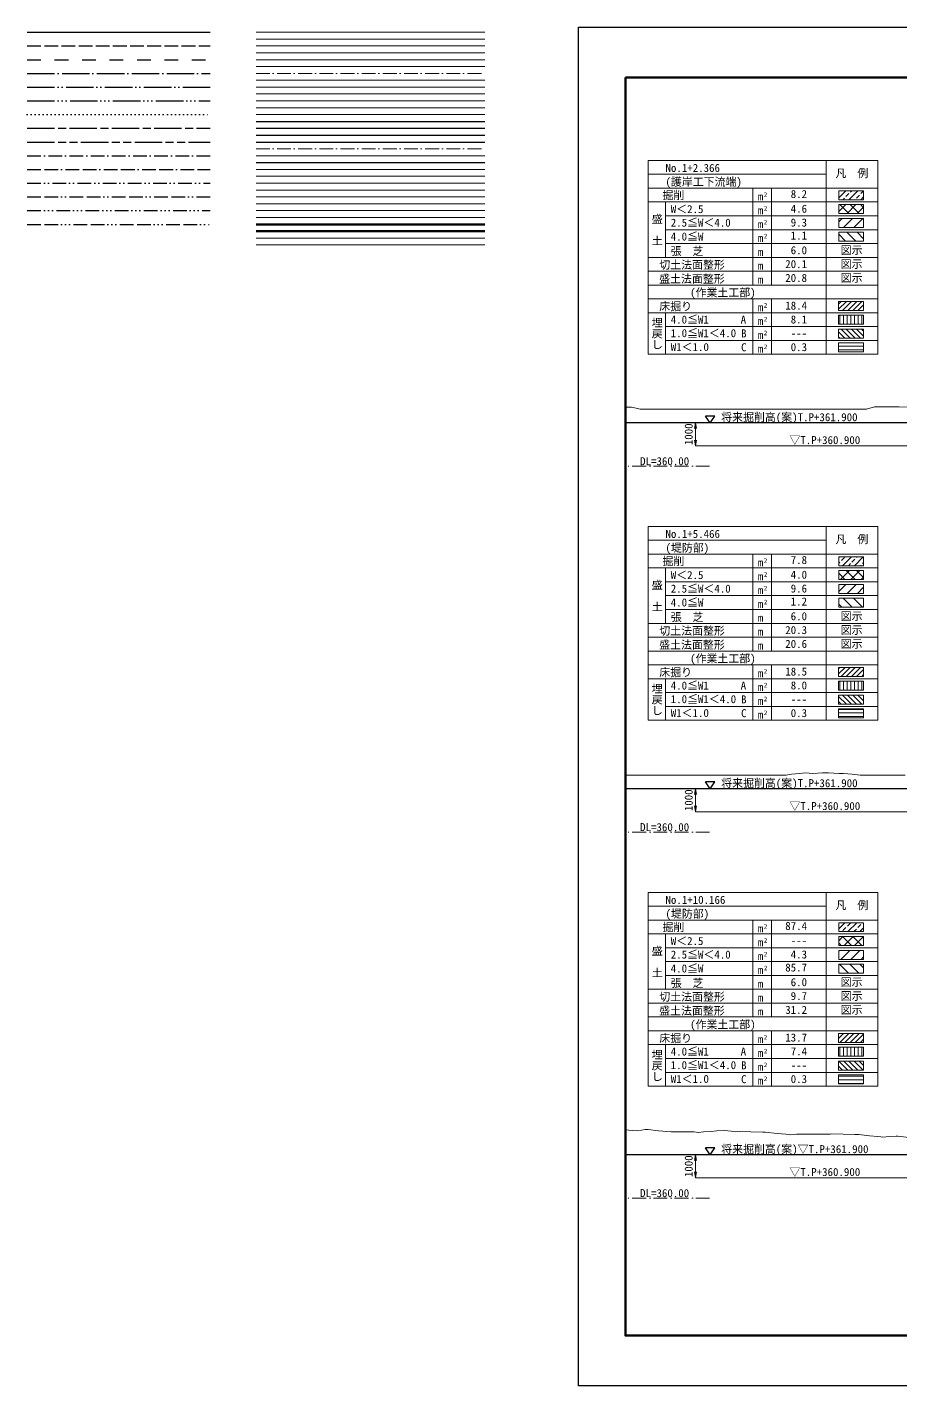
# Model space of a CAD drawing. Header units: millimetres. Extents: x -23295 to 84900, y -241468 to 58400.
# Drawn here: x -23295 to 14885, y -1000 to 58400 of the extents above; entities that cross this region are included whole.
import ezdxf
from ezdxf.enums import TextEntityAlignment as Align

# ---------------------------------------------------------------- set-up
doc = ezdxf.new("R2010")
doc.units = ezdxf.units.MM
doc.header["$LTSCALE"] = 100
doc.header["$PDSIZE"] = 300
for name, pattern in [('SXF_一点二短鎖線', [16.75, 6, -1.5, 6, -1.5, 0.25, -1.5]), ('SXF_一点短鎖線', [9.25, 6, -1.5, 0.25, -1.5]), ('SXF_一点鎖線', [18.5, 12, -1.5, 3.5, -1.5]), ('SXF_一点長鎖線', [15.25, 12, -1.5, 0.25, -1.5]), ('SXF_三点二短鎖線', [20.25, 6, -1.5, 6, -1.5, 0.25, -1.5, 0.25, -1.5, 0.25, -1.5]), ('SXF_三点短鎖線', [12.75, 6, -1.5, 0.25, -1.5, 0.25, -1.5, 0.25, -1.5]), ('SXF_三点長鎖線', [18.75, 12, -1.5, 0.25, -1.5, 0.25, -1.5, 0.25, -1.5]), ('SXF_二点二短鎖線', [18.5, 6, -1.5, 6, -1.5, 0.25, -1.5, 0.25, -1.5]), ('SXF_二点短鎖線', [11, 6, -1.5, 0.25, -1.5, 0.25, -1.5]), ('SXF_二点鎖線', [23.5, 12, -1.5, 3.5, -1.5, 3.5, -1.5]), ('SXF_二点長鎖線', [17, 12, -1.5, 0.25, -1.5, 0.25, -1.5]), ('SXF_点線', [1.75, 0.25, -1.5]), ('SXF_破線', [7.5, 6, -1.5]), ('SXF_跳び破線', [12, 6, -6])]:
    doc.linetypes.add(name, pattern=pattern)
doc.layers.get('Defpoints').update_dxf_attribs({"color": 191})
for name, color, linetype, lineweight in [('D-BGD', 7, 'Continuous', 13), ('D-BGD-BRG', 7, 'Continuous', 13), ('D-BGD-CRST', 7, 'Continuous', 13), ('D-BGD-ETRL', 7, 'Continuous', 13), ('D-BGD-HTXT', 7, 'Continuous', 13), ('D-BGD-TXT', 7, 'Continuous', 13), ('D-BMK', 2, 'SXF_一点短鎖線', 13), ('D-BMK-HTXT', 7, 'Continuous', 13), ('D-BMK-TXT', 7, 'Continuous', 13), ('D-BYP', 7, 'Continuous', 13), ('D-BYP-DIM', 7, 'Continuous', 13), ('D-BYP-HTXT', 7, 'Continuous', 13), ('D-BYP-STR1', 2, 'Continuous', 13), ('D-BYP-STR2', 6, 'Continuous', 25), ('D-BYP-STR3', 3, 'Continuous', 25), ('D-BYP-STR4', 6, 'Continuous', 25), ('D-BYP-STR6', 2, 'SXF_一点短鎖線', 13), ('D-BYP-STR7', 2, 'Continuous', 13), ('D-BYP-STR8', 150, 'Continuous', 25), ('D-BYP-STR9', 30, 'Continuous', 13), ('D-BYP-TXT', 7, 'Continuous', 13), ('D-DOC', 7, 'Continuous', 13), ('D-MTR-LINE', 7, 'Continuous', 13), ('D-MTR-TXT', 7, 'Continuous', 13), ('D-ORD', 7, 'Continuous', 13), ('D-STR', 1, 'Continuous', 13), ('D-STR-DIM', 7, 'Continuous', 13), ('D-STR-HTXT', 7, 'Continuous', 13), ('D-STR-STRA', 6, 'Continuous', 25), ('D-STR-TXT', 7, 'Continuous', 13), ('D-TTL', 2, 'Continuous', 140), ('D-TTL-FRAM', 2, 'Continuous', 50), ('D-TTL-LINE', 7, 'Continuous', 13), ('D-TTL-TXT', 7, 'Continuous', 13), ('切土法面整形', 4, 'Continuous', 13), ('埋A', 6, 'Continuous', 13), ('埋B', 6, 'Continuous', 13), ('埋C', 6, 'Continuous', 13), ('床堀', 3, 'Continuous', 13), ('張芝', 3, 'Continuous', 13), ('掘削', 4, 'Continuous', 13), ('盛土(2.5≦W＜4.0)', 5, 'Continuous', 13), ('盛土(4.0≦W)', 5, 'Continuous', 13), ('盛土(W＜2.5)', 5, 'Continuous', 13), ('盛土法面整形', 1, 'Continuous', 13)]:
    doc.layers.add(name, color=color, linetype=linetype, lineweight=lineweight)
doc.layers.add('D-BYP-STR5', color=7, linetype='Continuous', lineweight=25, true_color=0xc00080)
doc.styles.add('@ＭＳ ゴシック', font='@MS Gothic.ttf')
doc.styles.add('MS ゴシック', font='MS Gothic.ttf')
doc.styles.add('ＭＳ ゴシック', font='MS Gothic.ttf')
doc.dimstyles.new('DIM-100-F', dxfattribs={"dimscale": 100, "dimtxt": 3.5, "dimasz": 2.5, "dimexe": 0, "dimexo": 2, "dimgap": 0.8, "dimtad": 1, "dimdec": 0, "dimzin": 0, "dimdsep": 46, "dimtxsty": 'MS ゴシック', "dimblk": 'OPEN', "dimcen": 0.1, "dimclrd": 256, "dimclre": 256, "dimclrt": 256, "dimaunit": 1, "dimadec": 4, "dimazin": 0, "dimtfac": 1, "dimtdec": 0, "dimtmove": 2, "dimatfit": 3, "dimldrblk": 'OPEN', "dimfxl": 1, "dimtolj": 1, "dimtzin": 0, "dimlwd": -1, "dimlwe": -1, "dimarcsym": 0})

# ---------------------------------------------------------------- blocks, each defined once
blk = doc.blocks.new('_Open')
at = {"color": 0, "linetype": 'ByBlock', "lineweight": -2}
for p, q in [((-1, 0.17), (0, 0)), ((-1, -0.17), (0, 0)), ((0, 0), (-1, 0))]:
    blk.add_line(p, q, dxfattribs=at)
blk = doc.blocks.new('*D139')
at = {"layer": 'D-STR-DIM', "ltscale": 0.01, "transparency": 16777216}
for p, q in [((16495, 41100), (5911, 41100)), ((5911, 40350), (5911, 40850)), ((18595, 40100), (5911, 40100))]:
    blk.add_line(p, q, dxfattribs=at)
at = {"layer": 'Defpoints', "color": 0, "ltscale": 0.01, "transparency": 16777216}
for p in [(5911, 41100), (16695, 41100), (18795, 40100)]:
    blk.add_point(p, dxfattribs=at)
at = {"layer": 'D-STR-DIM', "ltscale": 0.01, "transparency": 16777216, "xscale": 250, "yscale": 250, "zscale": 250}
for p, rotation in [((5911, 41100), 90), ((5911, 40100), 270)]:
    blk.add_blockref('_Open', p, dxfattribs=dict(at, rotation=rotation))
at = {"layer": 'D-STR-DIM', "ltscale": 0.01, "transparency": 16777216, "insert": (5616, 40600), "char_height": 350, "attachment_point": 5, "rotation": 90, "style": 'MS ゴシック'}
blk.add_mtext('\\A1;1000', dxfattribs=at)
blk = doc.blocks.new('数量表')
at = {"layer": '埋A'}
h = blk.add_hatch(dxfattribs=at)
h.set_pattern_fill('ANSI31', color=256, scale=50, angle=45)
h.paths.add_polyline_path([(8319, -6769), (9409, -6769), (9409, -7161), (8319, -7161)])
at = {"layer": '埋B'}
h = blk.add_hatch(dxfattribs=at)
h.set_pattern_fill('ANSI31', color=256, scale=50, angle=90)
h.paths.add_polyline_path([(8319, -7374), (9409, -7374), (9409, -7767), (8319, -7767)])
at = {"layer": '埋C'}
h = blk.add_hatch(dxfattribs=at)
h.set_pattern_fill('ANSI31', color=256, scale=50, angle=135)
h.paths.add_polyline_path([(8319, -7979), (9409, -7979), (9409, -8372), (8319, -8372)])
at = {"layer": '床堀'}
h = blk.add_hatch(dxfattribs=at)
h.set_pattern_fill('ANSI31', color=256, scale=50)
h.paths.add_polyline_path([(8319, -6164), (9409, -6164), (9409, -6556), (8319, -6556)])
at = {"layer": '掘削'}
h = blk.add_hatch(dxfattribs=at)
h.set_pattern_fill('ANSI33', color=256, scale=100)
h.set_pattern_definition([(44.998363, (-420407.26, 1166788.6), (-261.92414, 261.90917), []), (44.998363, (-420145.34, 1166788.6), (-261.92414, 261.90917), [185.20304, -92.60152])])
h.paths.add_polyline_path([(8320, -1323), (9410, -1323), (9410, -1715), (8320, -1715)])
at = {"layer": '盛土(2.5≦W＜4.0)'}
h = blk.add_hatch(dxfattribs=at)
h.set_pattern_fill('ANSI31', color=256, scale=100)
h.paths.add_polyline_path([(8320, -2533), (9410, -2533), (9410, -2926), (8320, -2926)])
at = {"layer": '盛土(4.0≦W)'}
h = blk.add_hatch(dxfattribs=at)
h.set_pattern_fill('ANSI31', color=256, scale=100, angle=90)
h.paths.add_polyline_path([(8320, -3138), (9410, -3138), (9410, -3531), (8320, -3531)])
at = {"layer": '盛土(W＜2.5)'}
h = blk.add_hatch(dxfattribs=at)
h.set_pattern_fill('ANSI37', color=256, scale=100)
h.paths.add_polyline_path([(8320, -1928), (9410, -1928), (9410, -2320), (8320, -2320)])
at = {"layer": 'D-MTR-LINE'}
for p, q in [((0, 0), (7770, 0)), ((0, 0), (7770, 0)), ((0, -7867), (0, 0)), ((7770, -8472), (7770, 0)), ((10035, 0), (7770, 0)), ((10035, 0), (10035, -7867)), ((0, -605), (7770, -605)), ((0, -1210), (7770, -1210)), ((4565, -5446), (4565, -1210)), ((4565, -5446), (4565, -1210)), ((5379, -5446), (5379, -1210)), ((10035, -1210), (7770, -1210)), ((0, -1815), (7770, -1815)), ((10035, -1815), (7770, -1815)), ((750, -2420), (7770, -2420)), ((10035, -2420), (7770, -2420)), ((750, -3026), (7770, -3026)), ((10035, -3026), (7770, -3026)), ((750, -3631), (7770, -3631)), ((10035, -3631), (7770, -3631)), ((0, -4236), (7770, -4236)), ((10035, -4236), (7770, -4236)), ((0, -4841), (7770, -4841)), ((10035, -4841), (7770, -4841)), ((0, -5446), (7770, -5446)), ((10035, -5446), (7770, -5446)), ((0, -6051), (7770, -6051)), ((4565, -6656), (4565, -6051)), ((4565, -7867), (4565, -6051)), ((4565, -8472), (4565, -6051)), ((5379, -6656), (5379, -6051)), ((5379, -7867), (5379, -6051)), ((5379, -8472), (5379, -6051)), ((10035, -6051), (7770, -6051)), ((0, -6656), (7770, -6656)), ((10035, -6656), (7770, -6656)), ((750, -7261), (7769, -7261)), ((10035, -7261), (7770, -7261)), ((750, -7867), (7769, -7867)), ((10035, -7867), (7770, -7867)), ((0, -8472), (7769, -8472))]:
    blk.add_line(p, q, dxfattribs=at)
at = {"layer": 'D-MTR-LINE', "flags": 128}
for points in [[(10035, -6051), (10035, -8472)], [(10035, -7261), (7769, -7261)], [(10035, -7867), (7769, -7867)], [(10035, -8472), (7769, -8472)]]:
    blk.add_lwpolyline(points, dxfattribs=at)
at = {"layer": 'D-MTR-TXT', "ltscale": 0.01}
for p, q in [((750, -4236), (750, -1815)), ((0, -8472), (0, -6051)), ((750, -8472), (750, -6656))]:
    blk.add_line(p, q, dxfattribs=at)
at = {"layer": '埋A'}
blk.add_lwpolyline([(8319, -6769), (9409, -6769), (9409, -7161), (8319, -7161)], close=True, dxfattribs=at)
at = {"layer": '埋B'}
blk.add_lwpolyline([(8319, -7374), (9409, -7374), (9409, -7767), (8319, -7767)], close=True, dxfattribs=at)
at = {"layer": '埋C'}
blk.add_lwpolyline([(8319, -7979), (9409, -7979), (9409, -8372), (8319, -8372)], close=True, dxfattribs=at)
at = {"layer": '床堀'}
blk.add_lwpolyline([(8319, -6164), (9409, -6164), (9409, -6556), (8319, -6556)], close=True, dxfattribs=at)
at = {"layer": '掘削'}
for p, q in [((8320, -1323), (9410, -1323)), ((8320, -1715), (8320, -1323)), ((9410, -1715), (8320, -1715)), ((9410, -1323), (9410, -1715))]:
    blk.add_line(p, q, dxfattribs=at)
at = {"layer": '盛土(2.5≦W＜4.0)'}
for p, q in [((8320, -2533), (9410, -2533)), ((8320, -2926), (8320, -2533)), ((9410, -2926), (8320, -2926)), ((9410, -2533), (9410, -2926))]:
    blk.add_line(p, q, dxfattribs=at)
at = {"layer": '盛土(4.0≦W)'}
for p, q in [((8320, -3138), (9410, -3138)), ((8320, -3531), (8320, -3138)), ((9410, -3531), (8320, -3531)), ((9410, -3138), (9410, -3531))]:
    blk.add_line(p, q, dxfattribs=at)
at = {"layer": '盛土(W＜2.5)'}
for p, q in [((8320, -1928), (9410, -1928)), ((8320, -2320), (8320, -1928)), ((9410, -2320), (8320, -2320)), ((9410, -1928), (9410, -2320))]:
    blk.add_line(p, q, dxfattribs=at)
at = {"layer": 'D-MTR-TXT', "ltscale": 0.01, "style": 'ＭＳ ゴシック'}
for s, height, p in [('凡\u3000例', 350, (8182, -737)), ('掘削', 350, (618, -1695)), (' m', 350, (4546, -1749)), ('2', 200, (5046, -1588)), (' W＜2.5', 350, (742, -2300)), (' m', 350, (4546, -2354)), ('2', 200, (5046, -2193)), (' 2.5≦W＜4.0', 350, (742, -2893)), (' m', 350, (4546, -2959)), ('2', 200, (5046, -2798)), (' 4.0≦W', 350, (742, -3500)), (' m', 350, (4546, -3564)), ('2', 200, (5046, -3403)), (' 張  芝', 350, (742, -4138)), (' m', 350, (4546, -4170)), ('\u3000切土法面整形', 350, (3, -4737)), (' m', 350, (4546, -4775)), ('\u3000盛土法面整形', 350, (-3, -5350)), (' m', 350, (4546, -5380)), ('(作業土工部)', 350, (1828, -5949)), ('\u3000床掘り', 350, (3, -6552)), (' m', 350, (4546, -6590)), ('2', 200, (5046, -6429)), (' 4.0≦W1', 350, (742, -7131)), ('A', 350, (4037, -7131)), (' m', 350, (4546, -7195)), ('2', 200, (5046, -7034)), (' 1.0≦W1＜4.0', 350, (742, -7725)), ('B', 350, (4055, -7736)), (' m', 350, (4546, -7800)), ('2', 200, (5046, -7639)), (' W1＜1.0', 350, (742, -8331)), ('C', 350, (4055, -8341)), (' m', 350, (4546, -8405)), ('2', 200, (5046, -8244))]:
    blk.add_text(s, height=height, dxfattribs=at).set_placement(p)
at = {"layer": 'D-MTR-TXT', "ltscale": 0.01, "style": '@ＭＳ ゴシック'}
for s, p in [('盛  土', (379, -3026)), ('埋戻し', (379, -7564))]:
    blk.add_text(s, height=350, rotation=270, dxfattribs=at).set_placement(p, align=Align.MIDDLE_CENTER)
at = {"layer": '切土法面整形', "ltscale": 0.01, "style": 'ＭＳ ゴシック'}
blk.add_text('図示', height=350, dxfattribs=at).set_placement((9363, -4704), align=Align.RIGHT)
at = {"layer": '張芝', "ltscale": 0.01, "style": 'ＭＳ ゴシック'}
blk.add_text('図示', height=350, dxfattribs=at).set_placement((9363, -4099), align=Align.RIGHT)
at = {"layer": '盛土法面整形', "ltscale": 0.01, "style": 'ＭＳ ゴシック'}
blk.add_text('図示', height=350, dxfattribs=at).set_placement((9363, -5309), align=Align.RIGHT)
blk = doc.blocks.new('*D31')
at = {"layer": 'D-STR-DIM', "ltscale": 0.01, "transparency": 16777216}
for p, q in [((18595, 9100), (5911, 9100)), ((5911, 8350), (5911, 8850)), ((18595, 8100), (5911, 8100))]:
    blk.add_line(p, q, dxfattribs=at)
at = {"layer": 'Defpoints', "color": 0, "ltscale": 0.01, "transparency": 16777216}
for p in [(5911, 9100), (18795, 9100), (18795, 8100)]:
    blk.add_point(p, dxfattribs=at)
at = {"layer": 'D-STR-DIM', "ltscale": 0.01, "transparency": 16777216, "xscale": 250, "yscale": 250, "zscale": 250}
for p, rotation in [((5911, 9100), 90), ((5911, 8100), 270)]:
    blk.add_blockref('_Open', p, dxfattribs=dict(at, rotation=rotation))
at = {"layer": 'D-STR-DIM', "ltscale": 0.01, "transparency": 16777216, "insert": (5616, 8600), "char_height": 350, "attachment_point": 5, "rotation": 90, "style": 'MS ゴシック'}
blk.add_mtext('\\A1;1000', dxfattribs=at)
blk = doc.blocks.new('*D108')
at = {"layer": 'D-STR-DIM', "ltscale": 0.01, "transparency": 16777216}
for p, q in [((16495, 25100), (5911, 25100)), ((5911, 24350), (5911, 24850)), ((18595, 24100), (5911, 24100))]:
    blk.add_line(p, q, dxfattribs=at)
at = {"layer": 'Defpoints', "color": 0, "ltscale": 0.01, "transparency": 16777216}
for p in [(5911, 25100), (16695, 25100), (18795, 24100)]:
    blk.add_point(p, dxfattribs=at)
at = {"layer": 'D-STR-DIM', "ltscale": 0.01, "transparency": 16777216, "xscale": 250, "yscale": 250, "zscale": 250}
for p, rotation in [((5911, 25100), 90), ((5911, 24100), 270)]:
    blk.add_blockref('_Open', p, dxfattribs=dict(at, rotation=rotation))
at = {"layer": 'D-STR-DIM', "ltscale": 0.01, "transparency": 16777216, "insert": (5616, 24600), "char_height": 350, "attachment_point": 5, "rotation": 90, "style": 'MS ゴシック'}
blk.add_mtext('\\A1;1000', dxfattribs=at)

msp = doc.modelspace()

# ---------------------------------------------------------------- linework, layer by layer
at = {"layer": 'D-BGD'}
msp.add_line((-13294.8, 58179.1), (-3294.8, 58179.1), dxfattribs=at)
at = {"layer": 'D-BGD', "linetype": 'Continuous', "lineweight": 13}
for points in [[(15207.1, 41785.3), (14808.3, 41800), (14545.6, 41800), (14474.7, 41800), (14351.4, 41800), (13968.9, 41800), (13742.3, 41800), (13392.2, 41704.4), (13348.1, 41700), (13009.9, 41700), (12815.5, 41700), (12344.7, 41700), (12277.4, 41700), (12238.8, 41700), (12095.5, 41700), (11662, 41700), (11545, 41700), (11085.3, 41700), (10812.6, 41700), (10338.1, 41700), (10149.1, 41700), (9931.9, 41700), (9714, 41700), (9355.2, 41700), (9334.8, 41700), (8981.5, 41700), (8778.5, 41700), (8331.5, 41700), (8249.1, 41700), (8201.7, 41700), (8026.3, 41700), (7625, 41700), (7516.7, 41700), (7328.2, 41700), (7150.5, 41700), (7048.3, 41700), (6669.9, 41700), (6418, 41700), (6324.9, 41700), (5685.6, 41700), (5321.6, 41700), (5319.4, 41700), (5318.2, 41700), (5313.6, 41700), (4741.4, 41700), (4587, 41700), (4318.2, 41700), (4164.7, 41700), (3854.5, 41700), (3588, 41700), (3488.3, 41700), (3314.9, 41747.3), (3122.1, 41780.8), (3011.3, 41784.9), (2850, 41790.8)], [(15070.6, 25700), (14727.9, 25700), (14579.3, 25700), (14493.9, 25700), (14177.5, 25700), (13917.1, 25700), (13846.8, 25700), (13724.5, 25700), (13114.4, 25700), (12763.7, 25747.9), (12376.2, 25767.2), (12187, 25776.6), (11717.9, 25800), (11610.3, 25800), (11464.7, 25800), (11033.6, 25768.2), (10714.6, 25800), (10456.8, 25774.3), (10108.4, 25739.6), (9880.1, 25700), (9818.5, 25700), (9711.3, 25700), (9452.3, 25700), (9303.4, 25700), (8752, 25700), (8726.7, 25700), (8708, 25700), (8353.6, 25700), (8150, 25700), (7704.7, 25700), (7621.2, 25700), (7573.3, 25700), (7395.6, 25700), (6996.5, 25700), (6701.4, 25700), (6522.6, 25700), (6419.8, 25700), (6156.4, 25700), (5843.1, 25700), (5790.2, 25700), (5698.1, 25700), (5423.9, 25700), (5266.4, 25700), (5057.7, 25700), (4689.7, 25700), (4325.3, 25700), (4112.9, 25700), (3959.1, 25700), (3691.4, 25700), (3592.9, 25700), (3536.2, 25700), (3326.4, 25700), (2959.5, 25700), (2860.5, 25700), (2850, 25700)], [(15252.6, 9862.5), (14877.9, 9899.9), (14749.6, 9912.7), (14675.8, 9920), (14383.4, 9898.5), (14099.1, 9877.5), (14017.2, 9885.7), (13874.5, 9899.9), (13522.4, 9935), (13046.4, 9982.4), (12945.7, 9992.5), (12871.2, 9987), (12369, 10000), (11867.9, 10013), (11792.3, 10007.4), (11690, 9999.9), (11215.5, 9999.9), (10864.6, 9999.9), (10638.8, 9999.9), (10333.6, 9999.9), (10062.1, 9979.9), (9861.3, 9999.9), (9485.4, 10037.3), (8977.2, 10088), (8908.7, 10094.8), (8858, 10091.1), (8332, 10104.7), (7854.7, 10117.1), (7755.2, 10109.8), (7620.8, 10123.2), (7178.5, 10167.3), (6851.4, 10143.2), (6601.8, 10124.8), (6264.4, 10099.9), (6025.1, 10082.2), (5848, 10099.9), (5448.4, 10099.9), (4908.1, 10099.9), (4871.7, 10099.9), (4844.7, 10099.9), (4294.9, 10154.7), (3841.4, 10199.9), (3718.2, 10199.9), (3397, 10144.2), (3141.5, 10169.6), (2850, 10198.7)]]:
    msp.add_lwpolyline(points, dxfattribs=at)
at = {"layer": 'D-BGD-BRG'}
msp.add_line((-13294.8, 57879.1), (-3294.8, 57879.1), dxfattribs=at)
at = {"layer": 'D-BGD-CRST'}
msp.add_line((-13294.8, 57579.1), (-3294.8, 57579.1), dxfattribs=at)
at = {"layer": 'D-BGD-ETRL'}
msp.add_line((-13294.8, 57279.1), (-3294.8, 57279.1), dxfattribs=at)
at = {"layer": 'D-BGD-HTXT'}
msp.add_line((-13294.8, 56979.1), (-3294.8, 56979.1), dxfattribs=at)
at = {"layer": 'D-BGD-TXT'}
msp.add_line((-13294.8, 56679.1), (-3294.8, 56679.1), dxfattribs=at)
at = {"layer": 'D-BMK'}
msp.add_line((-13294.8, 56379.1), (-3294.8, 56379.1), dxfattribs=at)
at = {"layer": 'D-BMK', "linetype": 'SXF_一点短鎖線'}
for p, q in [((6526.9, 39200.1), (2850, 39200.1)), ((6526.9, 23200.1), (2850, 23200.1)), ((6526.9, 7200), (2850, 7200))]:
    msp.add_line(p, q, dxfattribs=at)
at = {"layer": 'D-BMK-HTXT'}
msp.add_line((-13294.8, 56079.1), (-3294.8, 56079.1), dxfattribs=at)
at = {"layer": 'D-BMK-TXT'}
msp.add_line((-13294.8, 55779.1), (-3294.8, 55779.1), dxfattribs=at)
at = {"layer": 'D-BYP'}
msp.add_line((-13294.8, 55479.1), (-3294.8, 55479.1), dxfattribs=at)
at = {"layer": 'D-BYP-DIM'}
msp.add_line((-13294.8, 55179.1), (-3294.8, 55179.1), dxfattribs=at)
at = {"layer": 'D-BYP-HTXT'}
msp.add_line((-13294.8, 54879.1), (-3294.8, 54879.1), dxfattribs=at)
at = {"layer": 'D-BYP-STR1'}
msp.add_line((-13294.8, 54579.1), (-3294.8, 54579.1), dxfattribs=at)
at = {"layer": 'D-BYP-STR2'}
msp.add_line((-13294.8, 54279.1), (-3294.8, 54279.1), dxfattribs=at)
at = {"layer": 'D-BYP-STR3'}
msp.add_line((-13294.8, 53979.1), (-3294.8, 53979.1), dxfattribs=at)
at = {"layer": 'D-BYP-STR4'}
msp.add_line((-13294.8, 53679.1), (-3294.8, 53679.1), dxfattribs=at)
at = {"layer": 'D-BYP-STR5'}
msp.add_line((-13294.8, 53379.1), (-3294.8, 53379.1), dxfattribs=at)
at = {"layer": 'D-BYP-STR6'}
msp.add_line((-13294.8, 53079.1), (-3294.8, 53079.1), dxfattribs=at)
at = {"layer": 'D-BYP-STR7'}
msp.add_line((-13294.8, 52779.1), (-3294.8, 52779.1), dxfattribs=at)
at = {"layer": 'D-BYP-STR8'}
msp.add_line((-13294.8, 52479.1), (-3294.8, 52479.1), dxfattribs=at)
at = {"layer": 'D-BYP-STR9'}
msp.add_line((-13294.8, 52179.1), (-3294.8, 52179.1), dxfattribs=at)
at = {"layer": 'D-BYP-TXT'}
msp.add_line((-13294.8, 51879.1), (-3294.8, 51879.1), dxfattribs=at)
at = {"layer": 'D-DOC'}
msp.add_line((-13294.8, 51579.1), (-3294.8, 51579.1), dxfattribs=at)
at = {"layer": 'D-ORD'}
msp.add_line((-13294.8, 51279.1), (-3294.8, 51279.1), dxfattribs=at)
at = {"layer": 'D-STR'}
msp.add_line((-13294.8, 50979.1), (-3294.8, 50979.1), dxfattribs=at)
at = {"layer": 'D-STR-DIM'}
msp.add_line((-13294.8, 50679.1), (-3294.8, 50679.1), dxfattribs=at)
at = {"layer": 'D-STR-HTXT'}
msp.add_line((-13294.8, 50379.1), (-3294.8, 50379.1), dxfattribs=at)
at = {"layer": 'D-STR-HTXT', "lineweight": -2}
for p, q in [((6752.5, 41400.1), (6352.5, 41400.1)), ((6552.5, 41100.1), (6352.5, 41400.1)), ((6552.5, 41100.1), (6752.5, 41400.1)), ((6752.5, 25400.1), (6352.5, 25400.1)), ((6552.5, 25100.1), (6352.5, 25400.1)), ((6552.5, 25100.1), (6752.5, 25400.1)), ((6752.5, 9400), (6352.5, 9400)), ((6552.5, 9100), (6352.5, 9400)), ((6552.5, 9100), (6752.5, 9400))]:
    msp.add_line(p, q, dxfattribs=at)
at = {"layer": 'D-STR-STRA'}
for p, q in [((22694.6, 41100.1), (2850, 41100.1)), ((22694.6, 25100.1), (2850, 25100.1)), ((22694.6, 9100), (2850, 9100))]:
    msp.add_line(p, q, dxfattribs=at)
at = {"layer": 'D-STR-TXT'}
msp.add_line((-13294.8, 50079.1), (-3294.8, 50079.1), dxfattribs=at)
at = {"layer": 'D-TTL'}
msp.add_line((-13294.8, 49779.1), (-3294.8, 49779.1), dxfattribs=at)
msp.add_lwpolyline([(2850, 56200), (2850, 1200), (82850, 1200), (82850, 56200)], close=True, dxfattribs=at)
at = {"layer": 'D-TTL-FRAM'}
msp.add_line((-13294.8, 49479.1), (-3294.8, 49479.1), dxfattribs=at)
at = {"layer": 'D-TTL-LINE'}
msp.add_line((-13294.8, 49179.1), (-3294.8, 49179.1), dxfattribs=at)
at = {"layer": 'D-TTL-TXT'}
msp.add_line((-13294.8, 48879.1), (-3294.8, 48879.1), dxfattribs=at)
at = {"layer": 'Defpoints', "color": 1, "linetype": 'Continuous'}
msp.add_line((-23294.8, 58179.1), (-15294.8, 58179.1), dxfattribs=at)
at = {"layer": 'Defpoints', "color": 2, "linetype": 'SXF_破線'}
msp.add_line((-23294.8, 57579.1), (-15294.8, 57579.1), dxfattribs=at)
at = {"layer": 'Defpoints', "color": 3, "linetype": 'SXF_跳び破線'}
msp.add_line((-23294.8, 56979.1), (-15294.8, 56979.1), dxfattribs=at)
at = {"layer": 'Defpoints', "color": 4, "linetype": 'SXF_一点長鎖線'}
msp.add_line((-23294.8, 56379.1), (-15294.8, 56379.1), dxfattribs=at)
at = {"layer": 'Defpoints', "color": 5, "linetype": 'SXF_二点長鎖線'}
msp.add_line((-23294.8, 55779.1), (-15294.8, 55779.1), dxfattribs=at)
at = {"layer": 'Defpoints', "color": 6, "linetype": 'SXF_三点長鎖線'}
msp.add_line((-23294.8, 55179.1), (-15294.8, 55179.1), dxfattribs=at)
at = {"layer": 'Defpoints', "color": 7, "linetype": 'SXF_点線'}
msp.add_line((-23294.8, 54579.1), (-15294.8, 54579.1), dxfattribs=at)
at = {"layer": 'Defpoints', "color": 222, "linetype": 'SXF_一点鎖線', "true_color": 0xc00080}
msp.add_line((-23294.8, 53979.1), (-15294.8, 53979.1), dxfattribs=at)
at = {"layer": 'Defpoints', "color": 23, "linetype": 'SXF_二点鎖線', "true_color": 0xc08040}
msp.add_line((-23294.8, 53379.1), (-15294.8, 53379.1), dxfattribs=at)
at = {"layer": 'Defpoints', "color": 30, "linetype": 'SXF_一点短鎖線'}
msp.add_line((-23294.8, 52779.1), (-15294.8, 52779.1), dxfattribs=at)
at = {"layer": 'Defpoints', "color": 83, "linetype": 'SXF_一点二短鎖線', "true_color": 0x80c080}
msp.add_line((-23294.8, 52179.1), (-15294.8, 52179.1), dxfattribs=at)
at = {"layer": 'Defpoints', "color": 150, "linetype": 'SXF_二点短鎖線'}
msp.add_line((-23294.8, 51579.1), (-15294.8, 51579.1), dxfattribs=at)
at = {"layer": 'Defpoints', "color": 171, "linetype": 'SXF_二点二短鎖線', "true_color": 0x8040ff}
msp.add_line((-23294.8, 50979.1), (-15294.8, 50979.1), dxfattribs=at)
at = {"layer": 'Defpoints', "color": 9, "linetype": 'SXF_三点短鎖線'}
msp.add_line((-23294.8, 50379.1), (-15294.8, 50379.1), dxfattribs=at)
at = {"layer": 'Defpoints', "color": 8, "linetype": 'SXF_三点二短鎖線'}
msp.add_line((-23294.8, 49779.1), (-15294.8, 49779.1), dxfattribs=at)
at = {"layer": 'Defpoints', "color": 1}
msp.add_lwpolyline([(84900, -1000), (800, -1000), (800, 58400), (84900, 58400)], close=True, dxfattribs=at)

# ---------------------------------------------------------------- block references
at = {"layer": 'D-MTR-LINE'}
for p in [(3850, 52571.8), (3850, 36571.8), (3850, 20571.7)]:
    msp.add_blockref('数量表', p, dxfattribs=at)

# ---------------------------------------------------------------- texts
at = {"layer": 'D-MTR-TXT', "ltscale": 0.01, "style": 'ＭＳ ゴシック'}
for s, p in [('No.1+2.366', (4600.8, 52070.9)), ('(護岸工下流端)', (4600.8, 51464.1)), ('No.1+5.466', (4600.8, 36070.9)), ('(堤防部)', (4600.8, 35464.1)), ('No.1+10.166', (4600.8, 20070.8)), ('(堤防部)', (4600.8, 19464))]:
    msp.add_text(s, height=350, dxfattribs=at).set_placement(p)
for s, p in [('8.2', (10787.4, 50930)), ('4.6', (10787.4, 50288.4)), ('9.3', (10787.4, 49683.3)), ('1.1', (10787.4, 49114.7)), ('6.0', (10787.4, 48473)), ('20.1', (10787.4, 47867.9)), ('20.8', (10787.4, 47262.8)), ('18.4', (10787.8, 46052.6)), ('8.1', (10787.8, 45447.4)), ('0.3', (10787.8, 44237.2)), ('\u3000---', (10787.8, 44842.3)), ('7.8', (10787.4, 34930)), ('4.0', (10787.4, 34288.4)), ('9.6', (10787.4, 33683.3)), ('1.2', (10787.4, 33114.7)), ('6.0', (10787.4, 32473)), ('20.3', (10787.4, 31867.9)), ('20.6', (10787.4, 31262.8)), ('18.5', (10787.8, 30052.6)), ('8.0', (10787.8, 29447.4)), ('0.3', (10787.8, 28237.2)), ('\u3000---', (10787.8, 28842.3)), ('87.4', (10787.4, 18929.9)), ('\u3000---', (10787.4, 18288.3)), ('4.3', (10787.4, 17683.2)), ('85.7', (10787.4, 17114.6)), ('6.0', (10787.4, 16472.9)), ('9.7', (10787.4, 15867.8)), ('31.2', (10787.4, 15262.7)), ('13.7', (10787.8, 14052.5)), ('7.4', (10787.8, 13447.3)), ('0.3', (10787.8, 12237.1)), ('\u3000---', (10787.8, 12842.2))]:
    msp.add_text(s, height=350, dxfattribs=at).set_placement(p, align=Align.RIGHT)
at = {"layer": 'D-STR-TXT', "style": 'MS ゴシック'}
for s, p in [('将来掘削高(案)T.P+361.900', (7035.6, 41173.3)), ('▽T.P+360.900', (10015.6, 40173.3)), ('将来掘削高(案)T.P+361.900', (7035.6, 25173.3)), ('▽T.P+360.900', (10015.6, 24173.3)), ('将来掘削高(案)▽T.P+361.900', (7035.6, 9173.2)), ('▽T.P+360.900', (10015.6, 8173.2))]:
    msp.add_text(s, height=350, dxfattribs=at).set_placement(p)
at = {"layer": 'D-STR-TXT', "color": 7, "style": 'ＭＳ ゴシック'}
for p in [(3493.3, 39250.1), (3493.3, 23250.1), (3493.3, 7250)]:
    msp.add_text('DL=360.00', height=350, dxfattribs=at).set_placement(p)

# ---------------------------------------------------------------- dimensions: what is measured, and where the dimension line sits
at = {"layer": 'D-STR-DIM', "ltscale": 0.01}
for base, p1, p2, picture, middle in [((5911.1, 41100.1), (18794.6, 40100.1), (16694.6, 41100.1), '*D139', (5616.1, 40600.1)), ((5911.1, 25100.1), (18794.6, 24100.1), (16694.6, 25100.1), '*D108', (5616.1, 24600.1)), ((5911.1, 9100), (18794.6, 8100), (18794.6, 9100), '*D31', (5616.1, 8600))]:
    dim = msp.add_linear_dim(base=base, p1=p1, p2=p2, angle=90, dimstyle='DIM-100-F', dxfattribs=at)
    dim.commit()
    dim.dimension.update_dxf_attribs({"geometry": picture, "text_midpoint": middle})

doc.saveas('drawing.dxf')
